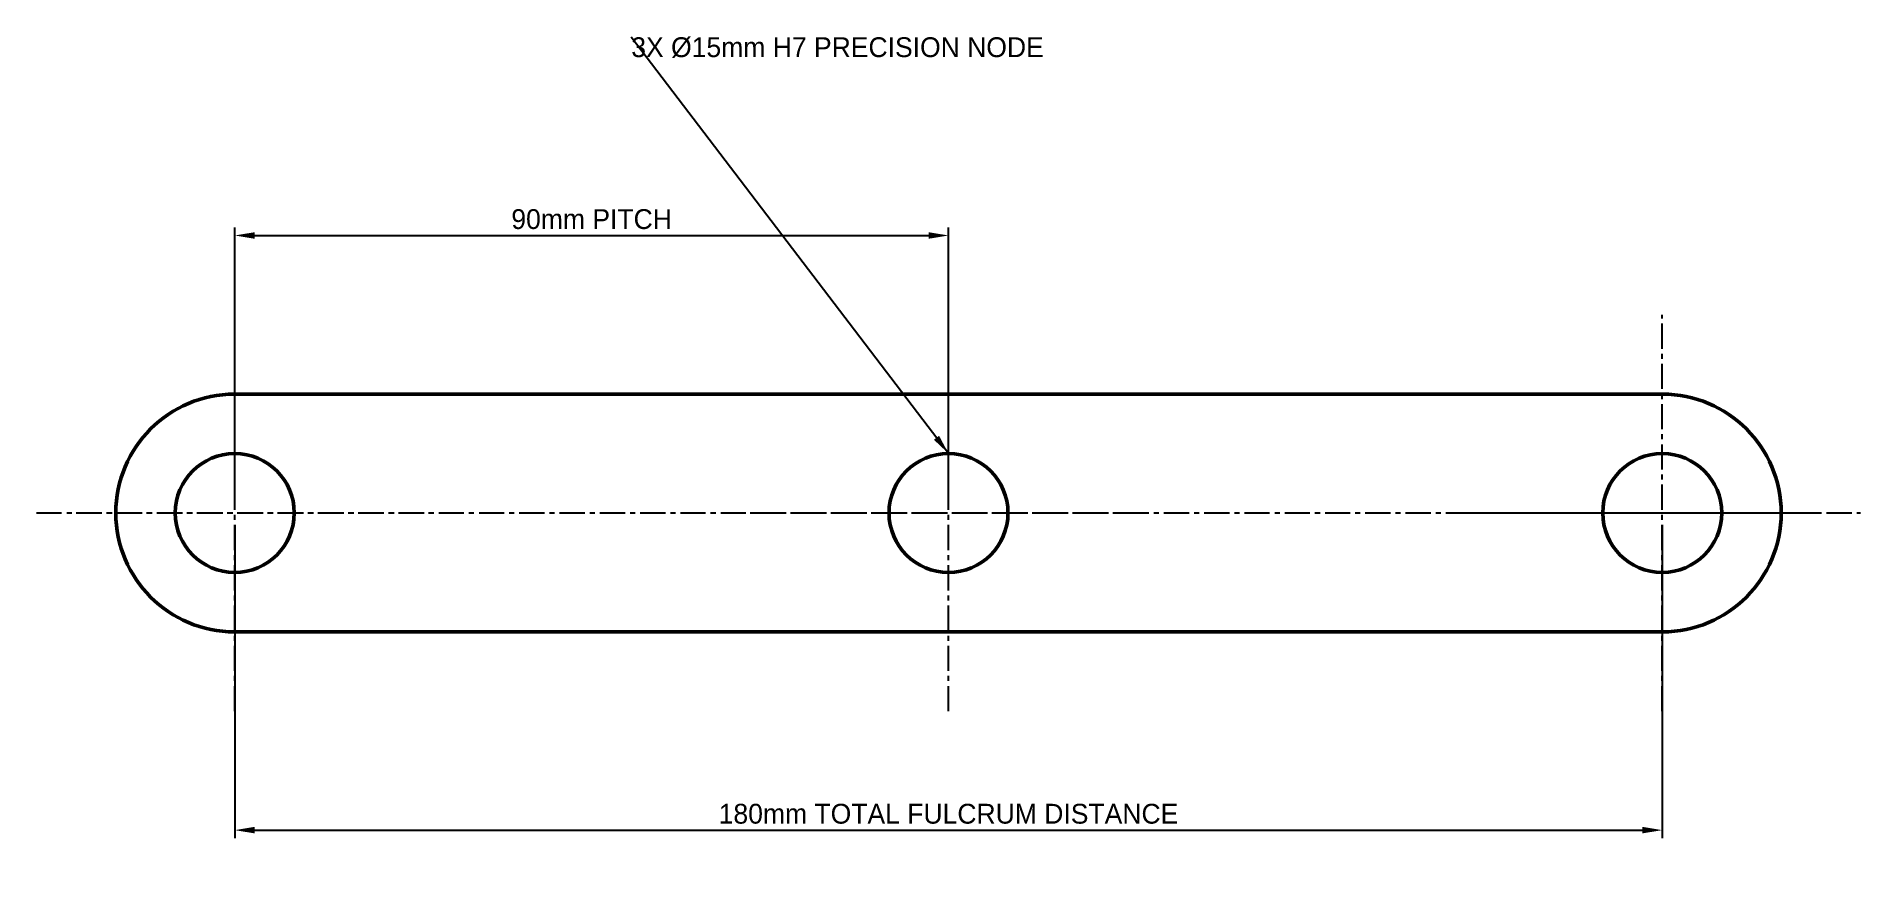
# Model space of a CAD drawing. Header units: metres. Extents: x 75 to 305, y 54 to 160.
import ezdxf

# ---------------------------------------------------------------- set-up
doc = ezdxf.new("R2010")
doc.units = ezdxf.units.M
doc.linetypes.add('CENTER', pattern=[5.08, 3.175, -0.635, 0.635, -0.635])
for name, color, linetype, lineweight in [('CENTERLINES', 7, 'CENTER', 25), ('DIMENSIONS', 7, 'Continuous', 25), ('GEOMETRY', 7, 'Continuous', 50)]:
    doc.layers.add(name, color=color, linetype=linetype, lineweight=lineweight)
doc.dimstyles.new('ENGINEERING_STYLE', dxfattribs={"dimtxt": 2.5, "dimasz": 2.5, "dimexe": 1, "dimexo": 1.5, "dimgap": 0.8, "dimtad": 1, "dimcen": 2.5, "dimazin": 3, "dimtfac": 1, "dimtmove": 0, "dimatfit": 3, "dimtfill": 1})

msp = doc.modelspace()

# ---------------------------------------------------------------- linework, layer by layer
at = {"layer": 'CENTERLINES'}
for p, q in [((100, 75), (100, 125)), ((190, 75), (190, 125)), ((280, 75), (280, 125)), ((75, 100), (125, 100)), ((80, 100), (300, 100)), ((165, 100), (215, 100)), ((255, 100), (305, 100))]:
    msp.add_line(p, q, dxfattribs=at)
at = {"layer": 'GEOMETRY'}
for p, q in [((100, 115), (280, 115)), ((280, 85), (100, 85))]:
    msp.add_line(p, q, dxfattribs=at)
for centre in [(100, 100), (190, 100), (280, 100)]:
    msp.add_circle(centre, 7.5, dxfattribs=at)
for centre, start, end in [((100, 100), 90, 270), ((280, 100), 270, 90)]:
    msp.add_arc(centre, 15, start, end, dxfattribs=at)

# ---------------------------------------------------------------- texts
at = {"layer": 'DIMENSIONS', "insert": (150, 160), "char_height": 2.5, "attachment_point": 1}
msp.add_mtext('3X %%C15mm H7 PRECISION NODE', dxfattribs=at)

# ---------------------------------------------------------------- next in the draw order: dimensions: what is measured, and where the dimension line sits
at = {"layer": 'DIMENSIONS'}
msp.add_linear_dim(base=(100, 60), p1=(100, 100), p2=(280, 100), text='180mm TOTAL FULCRUM DISTANCE', dimstyle='ENGINEERING_STYLE', dxfattribs=at).render()

# ---------------------------------------------------------------- next in the draw order: dimensions: what is measured, and where the dimension line sits
msp.add_linear_dim(base=(100, 135), p1=(100, 100), p2=(190, 100), text='90mm PITCH', dimstyle='ENGINEERING_STYLE', dxfattribs=at).render()

# ---------------------------------------------------------------- next in the draw order: leaders
msp.add_leader([(190, 107.5), (150, 160)], dimstyle='ENGINEERING_STYLE', dxfattribs=at)

doc.saveas('drawing.dxf')
